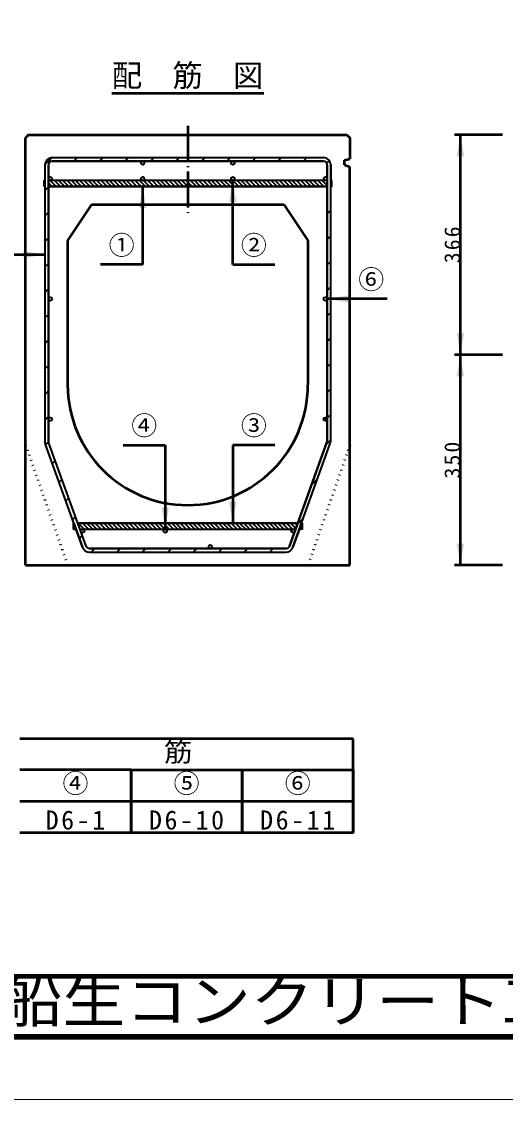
# Model space of a CAD drawing. Units: millimetres, scale not verified. Extents: x -2102 to 2102, y -1485 to 1485.
# Drawn here: x -980 to -174, y -1485 to 308 of the extents above; entities that cross this region are included whole.
import ezdxf
from ezdxf.enums import TextEntityAlignment as Align

# ---------------------------------------------------------------- set-up
doc = ezdxf.new("R2010")
doc.units = ezdxf.units.MM
doc.header["$LTSCALE"] = 5
doc.linetypes.add('DOTTED', pattern=[1.75, 0.25, -1.5])
doc.linetypes.add('LONG_DASHED_DOTTED', pattern=[15.25, 12, -1.5, 0.25, -1.5])
doc.layers.add('0-0_V-nasSTD', color=7, linetype='Continuous', lineweight=35)
doc.layers.add('0-1_0', color=7, linetype='Continuous', lineweight=35)
doc.styles.add('ＭＳ ゴシック', font='')
doc.styles.get('ＭＳ ゴシック').set_extended_font_data('MS Gothic')

msp = doc.modelspace()

# ---------------------------------------------------------------- linework, layer by layer
at = {"layer": '0-0_V-nasSTD'}
for p, q in [((-942.078, 39.195), (-941.078, 38.195)), ((-935.078, 39.267), (-929.208, 33.397)), ((-932.137, 43.397), (-922.137, 33.397)), ((-925.066, 43.397), (-915.066, 33.397)), ((-917.995, 43.397), (-907.995, 33.397)), ((-910.924, 43.397), (-900.924, 33.397)), ((-903.852, 43.397), (-893.852, 33.397)), ((-896.781, 43.397), (-886.781, 33.397)), ((-889.71, 43.397), (-879.71, 33.397)), ((-882.639, 43.397), (-872.639, 33.397)), ((-875.568, 43.397), (-865.568, 33.397)), ((-868.497, 43.397), (-858.497, 33.397)), ((-861.426, 43.397), (-851.426, 33.397)), ((-854.355, 43.397), (-844.355, 33.397)), ((-847.284, 43.397), (-837.284, 33.397)), ((-840.213, 43.397), (-830.213, 33.397)), ((-833.142, 43.397), (-823.142, 33.397)), ((-826.071, 43.397), (-816.071, 33.397)), ((-819, 43.397), (-809, 33.397)), ((-811.929, 43.397), (-801.929, 33.397)), ((-804.858, 43.397), (-794.858, 33.397)), ((-797.786, 43.397), (-787.786, 33.397)), ((-790.715, 43.397), (-780.715, 33.397)), ((-783.644, 43.397), (-773.644, 33.397)), ((-776.573, 43.397), (-766.573, 33.397)), ((-769.502, 43.397), (-759.502, 33.397)), ((-762.431, 43.397), (-752.431, 33.397)), ((-755.36, 43.397), (-745.36, 33.397)), ((-748.289, 43.397), (-738.289, 33.397)), ((-741.218, 43.397), (-731.218, 33.397)), ((-734.147, 43.397), (-724.147, 33.397)), ((-727.076, 43.397), (-717.076, 33.397)), ((-720.005, 43.397), (-710.005, 33.397)), ((-712.934, 43.397), (-702.934, 33.397)), ((-705.863, 43.397), (-695.863, 33.397)), ((-698.791, 43.397), (-688.791, 33.397)), ((-691.72, 43.397), (-681.72, 33.397)), ((-684.649, 43.397), (-674.649, 33.397)), ((-677.578, 43.397), (-667.578, 33.397)), ((-670.507, 43.397), (-660.507, 33.397)), ((-663.436, 43.397), (-653.436, 33.397)), ((-656.365, 43.397), (-646.365, 33.397)), ((-649.294, 43.397), (-639.294, 33.397)), ((-642.223, 43.397), (-632.223, 33.397)), ((-635.152, 43.397), (-625.152, 33.397)), ((-628.081, 43.397), (-618.081, 33.397)), ((-621.01, 43.397), (-611.01, 33.397)), ((-613.939, 43.397), (-603.939, 33.397)), ((-606.868, 43.397), (-596.868, 33.397)), ((-599.797, 43.397), (-589.797, 33.397)), ((-592.725, 43.397), (-582.725, 33.397)), ((-585.654, 43.397), (-575.654, 33.397)), ((-578.583, 43.397), (-568.583, 33.397)), ((-571.512, 43.397), (-561.512, 33.397)), ((-564.441, 43.397), (-554.441, 33.397)), ((-557.37, 43.397), (-547.37, 33.397)), ((-550.299, 43.397), (-540.299, 33.397)), ((-543.228, 43.397), (-533.228, 33.397)), ((-536.157, 43.397), (-526.157, 33.397)), ((-529.086, 43.397), (-519.086, 33.397)), ((-522.015, 43.397), (-512.015, 33.397)), ((-514.944, 43.397), (-504.944, 33.397)), ((-507.873, 43.397), (-497.873, 33.397)), ((-500.802, 43.397), (-490.802, 33.397)), ((-493.731, 43.397), (-483.731, 33.397)), ((-486.659, 43.397), (-476.659, 33.397)), ((-479.588, 43.397), (-471.078, 34.886)), ((-472.517, 43.397), (-471.078, 41.957)), ((-465.078, 43.028), (-464.078, 42.028)), ((-465.078, 35.957), (-464.078, 34.957)), ((-941.078, 33.397), (-942.078, 33.397)), ((-893.517, -529.576), (-890.272, -532.821)), ((-885.396, -526.603), (-875.396, -536.603)), ((-882.561, -536.509), (-882.467, -536.603)), ((-878.325, -526.603), (-868.325, -536.603)), ((-871.254, -526.603), (-861.254, -536.603)), ((-864.183, -526.603), (-854.183, -536.603)), ((-857.111, -526.603), (-847.111, -536.603)), ((-850.04, -526.603), (-840.04, -536.603)), ((-842.969, -526.603), (-832.969, -536.603)), ((-835.898, -526.603), (-825.898, -536.603)), ((-828.827, -526.603), (-818.827, -536.603)), ((-821.756, -526.603), (-811.756, -536.603)), ((-814.685, -526.603), (-804.685, -536.603)), ((-807.614, -526.603), (-797.614, -536.603)), ((-800.543, -526.603), (-790.543, -536.603)), ((-793.472, -526.603), (-783.472, -536.603)), ((-786.401, -526.603), (-776.401, -536.603)), ((-779.33, -526.603), (-769.33, -536.603)), ((-772.259, -526.603), (-762.259, -536.603)), ((-765.188, -526.603), (-755.188, -536.603)), ((-758.117, -526.603), (-748.117, -536.603)), ((-751.045, -526.603), (-741.045, -536.603)), ((-743.974, -526.603), (-733.974, -536.603)), ((-736.903, -526.603), (-726.903, -536.603)), ((-729.832, -526.603), (-719.832, -536.603)), ((-722.761, -526.603), (-712.761, -536.603)), ((-715.69, -526.603), (-705.69, -536.603)), ((-708.619, -526.603), (-698.619, -536.603)), ((-701.548, -526.603), (-691.548, -536.603)), ((-694.477, -526.603), (-684.477, -536.603)), ((-687.406, -526.603), (-677.406, -536.603)), ((-680.335, -526.603), (-670.335, -536.603)), ((-673.264, -526.603), (-663.264, -536.603)), ((-666.193, -526.603), (-656.193, -536.603)), ((-659.122, -526.603), (-649.122, -536.603)), ((-652.051, -526.603), (-642.051, -536.603)), ((-644.979, -526.603), (-634.979, -536.603)), ((-637.908, -526.603), (-627.908, -536.603)), ((-630.837, -526.603), (-620.837, -536.603)), ((-623.766, -526.603), (-613.766, -536.603)), ((-616.695, -526.603), (-606.695, -536.603)), ((-609.624, -526.603), (-599.624, -536.603)), ((-602.553, -526.603), (-592.553, -536.603)), ((-595.482, -526.603), (-585.482, -536.603)), ((-588.411, -526.603), (-578.411, -536.603)), ((-581.34, -526.603), (-571.34, -536.603)), ((-574.269, -526.603), (-564.269, -536.603)), ((-567.198, -526.603), (-557.198, -536.603)), ((-560.127, -526.603), (-550.127, -536.603)), ((-553.056, -526.603), (-543.056, -536.603)), ((-545.984, -526.603), (-535.984, -536.603)), ((-538.913, -526.603), (-528.913, -536.603)), ((-531.842, -526.603), (-523.154, -535.291)), ((-524.771, -526.603), (-521.278, -530.096)), ((-515.783, -532.543), (-512.638, -535.688)), ((-513.907, -527.348), (-512.638, -528.617))]:
    msp.add_line(p, q, dxfattribs=at)
at = {"layer": '0-0_V-nasSTD', "lineweight": 50}
for p, q in [((-797.5, -885), (-982.5, -885)), ((-612.5, -885), (-797.5, -885)), ((-427.5, -885), (-612.5, -885)), ((-427.5, -937), (-427.5, -885)), ((-797.5, -937), (-612.5, -937)), ((-612.5, -989), (-612.5, -937)), ((-612.5, -937), (-427.5, -937)), ((-612.5, -1041), (-612.5, -989))]:
    msp.add_line(p, q, dxfattribs=at)
at = {"layer": '0-0_V-nasSTD', "lineweight": 18}
for points in [[(-2102.5, -1485), (-2102.5, 1485), (2102.5, 1485), (2102.5, -1485)], [(-2002.5, -1385), (-2002.5, 1385), (2002.5, 1385), (2002.5, -1385)]]:
    msp.add_lwpolyline(points, close=True, dxfattribs=at)
at = {"layer": '0-0_V-nasSTD', "lineweight": 100}
msp.add_lwpolyline([(-1997.5, 1380), (-1997.5, -1380), (1997.5, -1380), (1997.5, 1380)], close=True, dxfattribs=at)
at = {"layer": '0-0_V-nasSTD'}
for points in [[(-465.078, 43.397), (-464.078, 43.397), (-464.078, 33.397), (-465.078, 33.397), (-465.078, 69.397)], [(-888.906, -536.603), (-893.517, -536.603), (-893.517, -526.603), (-892.517, -526.603), (-878.045, -566.679)], [(-528.11, -566.679), (-513.638, -526.603), (-512.638, -526.603), (-512.638, -536.603), (-517.249, -536.603)]]:
    msp.add_lwpolyline(points, close=True, dxfattribs=at)
for points in [[(-942.078, 33.397), (-942.078, 43.397), (-941.078, 43.397)], [(-778.078, 43.397), (-932.078, 43.397), (-935.078, 43.397)], [(-471.078, 43.397), (-474.078, 43.397), (-627.445, 43.397), (-692.659, 43.397), (-703.078, 43.397), (-713.496, 43.397), (-778.078, 43.397)], [(-935.078, 33.397), (-713.959, 33.397), (-703.078, 33.397), (-692.196, 33.397), (-471.078, 33.397)], [(-520.768, -528.681), (-520.017, -526.603), (-886.138, -526.603)], [(-882.527, -536.603), (-878.254, -536.603), (-740.832, -536.603), (-528.84, -536.603), (-523.628, -536.603)]]:
    msp.add_lwpolyline(points, dxfattribs=at)
at = {"layer": '0-0_V-nasSTD', "lineweight": 50}
for points in [[(-982.5, -989), (-797.5, -989), (-797.5, -937), (-982.5, -937)], [(-797.5, -989), (-797.5, -937), (-797.5, -989)], [(-797.5, -989), (-612.5, -989), (-612.5, -937)], [(-612.5, -989), (-612.5, -937), (-612.5, -989)], [(-612.5, -989), (-427.5, -989), (-427.5, -937)], [(-612.5, -1041), (-427.5, -1041), (-427.5, -989), (-427.5, -937), (-427.5, -989)], [(-982.5, -1041), (-797.5, -1041), (-797.5, -989)], [(-797.5, -1041), (-797.5, -989), (-797.5, -1041)], [(-797.5, -1041), (-612.5, -1041), (-612.5, -989)], [(-612.5, -1041), (-612.5, -989), (-612.5, -1041)], [(-427.5, -1041), (-427.5, -989), (-427.5, -1041)]]:
    msp.add_lwpolyline(points, dxfattribs=at)
at = {"layer": '0-0_V-nasSTD'}
for points in [[(-255.238, 83.397), (-249.238, 119.397), (-243.238, 83.397)], [(-634.078, 7.397), (-628.078, 43.397), (-622.078, 7.397)], [(-784.078, -2.603), (-778.078, 33.397), (-772.078, -2.603)], [(-977.078, -85.902), (-977.078, -73.902), (-941.078, -79.902)], [(-471.078, -153.603), (-435.078, -159.603), (-435.078, -147.603)], [(-255.238, -210.603), (-249.238, -246.603), (-243.238, -210.603)], [(-255.238, -282.603), (-249.238, -246.603), (-243.238, -282.603)], [(-746.578, -500.603), (-740.578, -536.603), (-734.578, -500.603)], [(-634.078, -490.603), (-628.078, -526.603), (-622.078, -490.603)], [(-255.238, -560.603), (-249.238, -596.603), (-243.238, -560.603)]]:
    msp.add_solid(points, dxfattribs=at)
at = {"layer": '0-1_0', "lineweight": 50}
for p, q in [((-829.481, 188.444), (-576.674, 188.444)), ((-968.078, 119.397), (-973.078, 114.397)), ((-973.078, -596.603), (-973.078, 114.397)), ((-968.078, 119.397), (-438.078, 119.397)), ((-438.078, 119.397), (-433.078, 114.397)), ((-433.078, 114.397), (-433.078, 79.412)), ((-179.238, 119.397), (-259.238, 119.397)), ((-442.078, 77.397), (-433.078, 79.412)), ((-442.078, 69.397), (-442.078, 77.397)), ((-442.078, 69.397), (-433.078, 66.039)), ((-433.078, -596.603), (-433.078, 66.039)), ((-628.078, -96.603), (-628.078, 43.397)), ((-778.078, -96.603), (-778.078, 33.397)), ((-863.078, 3.397), (-903.078, -56.603)), ((-863.078, 3.397), (-543.078, 3.397)), ((-543.078, 3.397), (-503.078, -56.603)), ((-903.078, -56.603), (-903.078, -296.603)), ((-503.078, -56.603), (-503.078, -296.603)), ((-1041.078, -79.902), (-941.078, -79.902)), ((-778.078, -96.603), (-848.078, -96.603)), ((-628.078, -96.603), (-558.078, -96.603)), ((-371.078, -153.603), (-471.078, -153.603)), ((-179.238, -246.603), (-259.238, -246.603)), ((-810.578, -396.603), (-740.578, -396.603)), ((-740.578, -396.603), (-740.578, -536.603)), ((-628.078, -396.603), (-628.078, -526.603)), ((-558.078, -396.603), (-628.078, -396.603)), ((-973.078, -596.603), (-433.078, -596.603)), ((-179.238, -596.603), (-259.238, -596.603))]:
    msp.add_line(p, q, dxfattribs=at)
at = {"layer": '0-1_0', "linetype": 'LONG_DASHED_DOTTED', "lineweight": 50}
msp.add_line((-703.078, 134.397), (-703.078, -11.603), dxfattribs=at)
at = {"layer": '0-1_0'}
for p, q in [((-928.923, 81.397), (-941.078, 69.243)), ((-929.078, 81.397), (-477.078, 81.397)), ((-477.078, 75.397), (-929.078, 75.397)), ((-929.078, 75.397), (-477.078, 75.397)), ((-886.497, 81.397), (-892.497, 75.397)), ((-844.071, 81.397), (-850.071, 75.397)), ((-801.644, 81.397), (-807.644, 75.397)), ((-759.218, 81.397), (-765.218, 75.397)), ((-716.791, 81.397), (-722.791, 75.397)), ((-674.365, 81.397), (-680.365, 75.397)), ((-631.938, 81.397), (-637.938, 75.397)), ((-589.512, 81.397), (-595.512, 75.397)), ((-547.086, 81.397), (-553.086, 75.397)), ((-504.659, 81.397), (-510.659, 75.397)), ((-467.29, 76.34), (-471.658, 71.972)), ((-941.078, 69.397), (-941.078, -390.028)), ((-935.078, 69.397), (-935.078, -390.028)), ((-935.078, -390.028), (-935.078, 69.397)), ((-471.078, -390.028), (-471.078, 69.397)), ((-471.078, 69.397), (-471.078, -390.028)), ((-465.078, -390.028), (-465.078, 69.397)), ((-942.078, 43.397), (-942.078, 33.397)), ((-941.078, 43.397), (-942.078, 43.397)), ((-471.078, 43.397), (-935.078, 43.397)), ((-625.145, 45.764), (-627.445, 43.464)), ((-942.078, 33.397), (-941.078, 33.397)), ((-935.078, 32.816), (-941.078, 26.816)), ((-471.078, 33.397), (-935.078, 33.397)), ((-465.078, 33.397), (-464.078, 33.397)), ((-935.078, -9.61), (-941.078, -15.61)), ((-465.078, -6.301), (-471.078, -12.301)), ((-935.078, -52.037), (-941.078, -58.037)), ((-465.078, -48.727), (-471.078, -54.727)), ((-935.078, -94.463), (-941.078, -100.463)), ((-465.078, -91.154), (-471.078, -97.154)), ((-935.078, -136.89), (-941.078, -142.89)), ((-471.078, -139.58), (-465.078, -133.58)), ((-471.078, -182.006), (-465.078, -176.006)), ((-935.078, -179.316), (-941.078, -185.316)), ((-935.078, -221.742), (-941.078, -227.742)), ((-471.078, -224.433), (-465.078, -218.433)), ((-935.078, -264.169), (-941.078, -270.169)), ((-471.078, -266.859), (-465.078, -260.859)), ((-471.078, -309.286), (-465.078, -303.286)), ((-935.078, -306.595), (-941.078, -312.595)), ((-935.078, -349.022), (-941.078, -355.022)), ((-471.476, -352.11), (-475.571, -356.205)), ((-471.078, -351.712), (-465.078, -345.712)), ((-878.045, -566.679), (-940.364, -394.104)), ((-934.939, -391.31), (-939.666, -396.037)), ((-872.402, -564.641), (-934.721, -392.066)), ((-872.402, -564.641), (-934.721, -392.066)), ((-533.753, -564.641), (-471.434, -392.066)), ((-471.434, -392.066), (-533.753, -564.641)), ((-528.11, -566.679), (-465.791, -394.104)), ((-472.807, -395.868), (-465.078, -388.138)), ((-923.723, -422.52), (-928.41, -427.207)), ((-912.467, -453.691), (-917.154, -458.377)), ((-496.787, -462.275), (-486.803, -452.29)), ((-901.211, -484.861), (-905.898, -489.548)), ((-889.956, -516.032), (-894.642, -520.718)), ((-520.768, -528.681), (-510.783, -518.696)), ((-893.517, -526.603), (-892.517, -526.603)), ((-893.517, -526.603), (-893.517, -536.603)), ((-893.517, -536.603), (-888.906, -536.603)), ((-886.138, -526.603), (-520.017, -526.603)), ((-882.527, -536.603), (-523.628, -536.603)), ((-740.832, -536.614), (-743.567, -539.348)), ((-528.84, -536.754), (-530.75, -538.664)), ((-883.386, -551.889), (-878.7, -547.202)), ((-866.759, -568.603), (-539.396, -568.603)), ((-863.674, -574.603), (-857.674, -568.603)), ((-821.248, -574.603), (-815.248, -568.603)), ((-778.822, -574.603), (-772.822, -568.603)), ((-736.395, -574.603), (-730.395, -568.603)), ((-693.969, -574.603), (-687.969, -568.603)), ((-651.542, -574.603), (-645.542, -568.603)), ((-609.116, -574.603), (-603.116, -568.603)), ((-566.69, -574.603), (-560.69, -568.603)), ((-866.759, -574.603), (-539.396, -574.603))]:
    msp.add_line(p, q, dxfattribs=at)
at = {"layer": '0-1_0', "linetype": 'DOTTED', "lineweight": 50}
for p, q in [((-973.078, -396.603), (-903.078, -596.603)), ((-433.078, -396.603), (-503.078, -596.603))]:
    msp.add_line(p, q, dxfattribs=at)
at = {"layer": '0-1_0', "lineweight": 100}
msp.add_line((-1997.5, -1280), (1997.5, -1280), dxfattribs=at)
at = {"layer": '0-1_0', "lineweight": 50}
msp.add_lwpolyline([(-249.238, -596.603), (-249.238, -246.603), (-249.238, 119.397)], dxfattribs=at)
at = {"layer": '0-1_0'}
for points in [[(-465.078, 43.397), (-464.078, 43.397), (-464.078, 33.397)], [(-513.638, -526.603), (-512.638, -526.603), (-512.638, -536.603), (-517.249, -536.603)], [(-539.396, -568.603), (-539.396, -568.603), (-866.759, -568.603)]]:
    msp.add_lwpolyline(points, dxfattribs=at)
for centre in [(-778.078, 72.397), (-628.078, 72.397), (-932.078, 46.397), (-778.078, 46.397), (-628.078, 46.397), (-474.078, 46.397), (-932.078, -153.603), (-474.078, -153.603), (-932.078, -353.603), (-474.078, -353.603), (-878.254, -539.603), (-740.578, -539.603), (-527.901, -539.603), (-665.578, -565.603)]:
    msp.add_circle(centre, 3, dxfattribs=at)
for centre, radius, start, end in [((-929.078, 69.397), 12, 90, 180), ((-929.078, 69.397), 6, 90, 180), ((-929.078, 69.397), 6, 90, 180), ((-477.078, 69.397), 12, 0, 90), ((-477.078, 69.397), 6, 0, 90), ((-477.078, 69.397), 6, 0, 90), ((-929.078, -390.028), 12, 180, 199.85521), ((-929.078, -390.028), 6, 180, 199.85521), ((-929.078, -390.028), 6, 180, 199.85522), ((-477.078, -390.028), 6, 340.14479, 0), ((-477.078, -390.028), 6, 340.14479, 0.00002), ((-477.078, -390.028), 12, 340.14479, 0), ((-866.759, -562.603), 12, 199.85521, 270), ((-866.759, -562.603), 6, 199.85521, 270), ((-866.759, -562.603), 6, 199.85521, 270), ((-539.396, -562.603), 6, 270, 340.14479), ((-539.396, -562.603), 6, 270, 340.14479), ((-539.396, -562.603), 12, 270, 340.14479)]:
    msp.add_arc(centre, radius, start, end, dxfattribs=at)
at = {"layer": '0-1_0', "lineweight": 50}
for start, end in [(180, 270), (270, 0)]:
    msp.add_arc((-703.078, -296.603), 200, start, end, dxfattribs=at)

# ---------------------------------------------------------------- texts
at = {"layer": '0-0_V-nasSTD', "style": 'ＭＳ ゴシック'}
for s, height, p in [('配\u3000筋\u3000図', 36.95, (-829.481, 188.444)), ('①', 31.67, (-834.678, -89.603)), ('②', 31.67, (-614.678, -89.603)), ('⑥', 31.67, (-419.278, -146.603)), ('④', 31.67, (-797.178, -389.603)), ('③', 31.67, (-614.678, -389.603)), ('④', 31.67, (-911.6, -984.6)), ('⑤', 31.67, (-726.6, -984.6)), ('⑥', 31.67, (-541.6, -984.6))]:
    msp.add_text(s, height=height, dxfattribs=at).set_placement(p, align=Align.BOTTOM_LEFT)
at = {"layer": '0-0_V-nasSTD', "style": 'ＭＳ ゴシック', "width": 1.1}
for s, height, p in [('配\u3000\u3000\u3000\u3000\u3000\u3000\u3000\u3000\u3000\u3000筋', 31.67, (-1265.46, -932.6)), ('株式会社船生コンクリート工業', 69.65, (-1434.221, -1377.45))]:
    msp.add_text(s, height=height, dxfattribs=at).set_placement(p, align=Align.BOTTOM_LEFT)
at = {"layer": '0-0_V-nasSTD', "char_height": 26.39, "attachment_point": 7, "rotation": 90, "style": 'ＭＳ ゴシック'}
for s, insert in [('\\T1.2;366', (-249.238, -94.203)), ('\\T1.2;350', (-249.238, -452.203))]:
    msp.add_mtext(s, dxfattribs=dict(at, insert=insert))
at = {"layer": '0-0_V-nasSTD', "char_height": 31.67, "attachment_point": 7, "style": 'ＭＳ ゴシック'}
for s, insert in [('\\T1.2;D6-1', (-939.68, -1036.6)), ('\\T1.2;D6-10', (-767.64, -1036.6)), ('\\T1.2;D6-11', (-582.64, -1036.6))]:
    msp.add_mtext(s, dxfattribs=dict(at, insert=insert))

doc.saveas('drawing.dxf')
